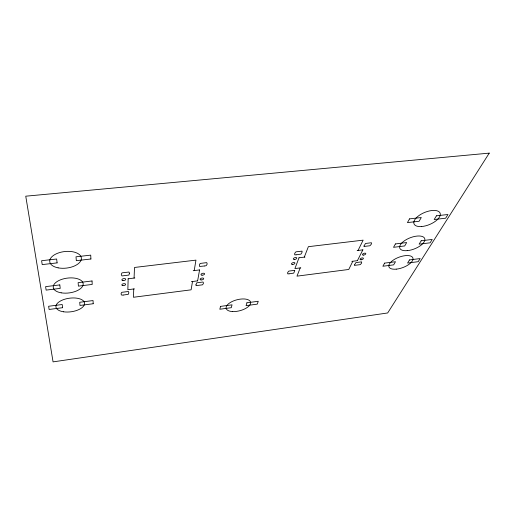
<?xml version="1.0" encoding="UTF-8"?>
<svg xmlns="http://www.w3.org/2000/svg" width="515" height="515" viewBox="0 0 515 515"><rect width="100%" height="100%" fill="white"/><g stroke="black" fill="none" stroke-linecap="round" stroke-linejoin="round"><path stroke-width="0.77" d="M128.151 278.782L127.855 289.707L134.415 288.876M134.074 278.055L134.499 267.465L195.958 260.127L194.207 270.587M133.765 288.96L133.43 297.271L191.11 289.829L192.501 281.544M197.618 280.894L199.575 269.931M299.015 257.777L294.915 268.579L300.786 267.839M304.294 257.133L308.369 246.685L363.139 240.145L358.047 250.451M300.2 267.916L296.988 276.149L348.752 269.467L352.807 261.266M357.397 260.687L362.843 249.865M204.783 265.959L205.949 265.721A1.056 0.528 -13.4 0 0 206.277 265.553L207.017 264.395A10.609 5.356 -13 0 0 207.133 263.789L206.811 262.753A1.056 0.534 -13.4 0 0 206.528 262.656L200.303 263.423A0.901 0.457 -13.2 0 0 200.045 263.564L199.402 265.019L199.543 266.377A0.901 0.451 -13.1 0 0 199.762 266.455L204.603 265.978M289.127 273.819L293.55 273.15A0.837 0.393 -16.9 0 0 293.808 273.027L294.786 270.452A0.837 0.393 -16.9 0 0 294.606 270.375L288.992 271.07A0.985 0.464 -16.7 0 0 288.67 271.231L287.821 272.3A9.83 4.603 -17 0 0 287.615 272.853L287.724 273.8A0.979 0.457 -16.7 0 0 287.956 273.883L288.966 273.838M123.272 295.05L128.171 294.316A0.895 0.431 -10 0 0 128.415 294.187L128.84 292.745L128.486 291.587A0.895 0.438 -10 0 0 128.248 291.516L121.971 292.295A1.056 0.509 -9.8 0 0 121.656 292.456L121.109 293.544A10.5 5.079 -10.2 0 0 121.102 294.104L121.624 295.05A1.049 0.509 -9.8 0 0 121.933 295.127L123.091 295.069M191.393 281.654L197.689 280.862M351.829 261.369L357.468 260.654M193.202 270.716L199.64 269.924M357.146 250.56L362.908 249.852M128.126 278.789L134.846 277.965M298.99 257.783L304.983 257.043M296.183 254.809L300.779 254.146A0.869 0.425 -17.5 0 0 301.043 254.011L301.977 252.472L302.105 251.223A0.876 0.425 -17.5 0 0 301.925 251.14L296.099 251.822A1.03 0.502 -17.3 0 0 295.758 251.99L294.857 253.148A10.242 4.976 -17.6 0 0 294.638 253.747L294.735 254.77A1.024 0.496 -17.3 0 0 294.973 254.867L296.016 254.835M354.468 265.019L354.552 265.264A0.824 0.373 -19.1 0 0 354.706 265.334L360.03 264.671A0.966 0.431 -19.3 0 0 360.358 264.517L361.324 263.461A9.708 4.397 -19 0 0 361.607 262.908L361.672 261.961A0.972 0.438 -19.3 0 0 361.466 261.877L356.09 262.573A0.83 0.373 -19.2 0 0 355.839 262.702L354.475 264.955M129.419 273.195L128.962 274.959A0.933 0.47 -9.9 0 1 128.711 275.1L122.203 275.905A1.094 0.554 -9.6 0 1 121.881 275.815L121.34 274.778A10.944 5.536 -10 0 1 121.347 274.173L121.92 272.995A1.101 0.56 -9.6 0 1 122.248 272.821L128.795 272.049A0.933 0.476 -9.9 0 1 129.046 272.126L129.419 273.195M195.925 284.917L196.157 285.529A0.863 0.418 -12.9 0 0 196.37 285.6L202.311 284.853A1.011 0.489 -13.1 0 0 202.627 284.698L203.328 283.623A10.191 4.925 -12.8 0 0 203.431 283.063L203.116 282.117A1.017 0.489 -13.2 0 0 202.846 282.027L196.865 282.806A0.869 0.418 -12.9 0 0 196.614 282.935L195.925 284.917M363.97 246.086L364.047 246.35A0.863 0.399 -19.9 0 0 364.208 246.434L369.725 245.777A1.004 0.47 -20 0 0 370.066 245.616L371.09 244.477A10.12 4.738 -19.8 0 0 371.399 243.885L371.482 242.855A1.011 0.47 -20.1 0 0 371.276 242.758L365.708 243.447A0.863 0.406 -20 0 0 365.438 243.576L363.97 246.086M220.523 306.393L219.834 309.251L231.28 307.687L232.04 304.829L220.523 306.393M246.923 302.807L246.067 305.665L257.313 304.127L258.24 301.269L246.923 302.807M384.628 263.12L382.87 266.255L393.653 264.858L395.481 261.729L384.628 263.12M395.43 243.93L393.524 247.316L404.7 245.938L406.67 242.559L395.43 243.93M409.541 218.869L407.436 222.602L419.107 221.263L421.283 217.53L409.541 218.869M409.496 259.927L407.59 263.056L418.186 261.678L420.156 258.562L409.496 259.927M421.193 240.788L419.126 244.161L430.096 242.81L432.227 239.436L421.193 240.788M436.45 215.811L434.177 219.525L445.623 218.212L447.966 214.498L436.45 215.811M489.25 153.122L387.679 312.959L53.064 361.878L25.75 196.189L489.25 153.122M62.592 307.706L49.118 309.451L48.629 306.264L62.206 304.52L62.592 307.706M93.202 303.741L79.986 305.453L79.728 302.273L93.041 300.56L93.202 303.741M59.804 284.904L45.603 286.636L46.138 290.112L60.229 288.374L59.804 284.904M92.037 280.965L78.126 282.664L78.409 286.134L92.217 284.435L92.037 280.965M57.114 262.888L42.211 264.601L41.612 260.719L56.637 259.006L57.114 262.888M90.917 259L76.329 260.674L76.014 256.805L90.717 255.131L90.917 259M202.009 275.19A1.86 0.914 -13.2 0 0 204.616 273.826A1.86 0.914 -13.2 0 0 201.777 273.62A1.86 0.914 -13.2 0 0 202.009 275.19M201.075 279.935A1.841 0.901 -13.2 0 0 203.715 278.615A1.841 0.901 -13.2 0 0 200.947 278.37A1.841 0.901 -13.2 0 0 201.075 279.935M122.95 280.566A1.951 0.972 -9.7 0 0 125.737 279.272A1.951 0.972 -9.7 0 0 122.75 278.885A1.951 0.972 -9.7 0 0 122.95 280.566M122.808 285.606A1.925 0.953 -9.8 0 0 125.628 284.377A1.925 0.953 -9.8 0 0 122.737 283.952A1.925 0.953 -9.8 0 0 122.808 285.606M292.488 264.498A1.802 0.863 -17 0 0 294.915 263.023A1.802 0.863 -17 0 0 292.153 263.043A1.802 0.863 -17 0 0 292.488 264.498M294.406 259.502A1.822 0.876 -17.2 0 0 296.788 257.97A1.822 0.876 -17.2 0 0 293.956 258.047A1.822 0.876 -17.2 0 0 294.406 259.502M361.092 259.785A1.757 0.798 -19.4 0 0 363.384 258.266A1.757 0.798 -19.4 0 0 360.693 258.459A1.757 0.798 -19.4 0 0 361.092 259.785M363.423 255.099A1.777 0.811 -19.6 0 0 365.811 253.586A1.777 0.811 -19.6 0 0 363.139 253.708A1.777 0.811 -19.6 0 0 363.423 255.099M58.124 267.851A15.933 8.33 -6.7 0 0 81.376 258.15A15.933 8.33 -6.7 0 0 57.107 253.457A15.933 8.33 -6.7 0 0 58.124 267.851M61.176 292.829A15.083 7.461 -7.3 0 0 83.192 283.804A15.083 7.461 -7.3 0 0 60.261 279.922A15.083 7.461 -7.3 0 0 61.176 292.829M63.493 311.787A14.439 6.837 -7.8 0 0 84.569 303.258A14.439 6.837 -7.8 0 0 62.656 299.955A14.439 6.837 -7.8 0 0 63.493 311.787M421.56 226.536A14.111 6.515 -22.5 0 0 440.274 213.686A14.111 6.515 -22.5 0 0 419.352 215.283A14.111 6.515 -22.5 0 0 421.56 226.536M407.23 250.651A13.351 5.948 -21.3 0 0 424.804 238.825A13.351 5.948 -21.3 0 0 404.732 240.576A13.351 5.948 -21.3 0 0 407.23 250.651M396.235 269.152A12.785 5.53 -20.5 0 0 412.946 258.086A12.785 5.53 -20.5 0 0 393.544 259.94A12.785 5.53 -20.5 0 0 396.235 269.152M232.516 311.562A12.605 5.665 -14.5 0 0 250.638 302.608A12.605 5.665 -14.5 0 0 231.917 301.629A12.605 5.665 -14.5 0 0 232.516 311.562"/></g></svg>
